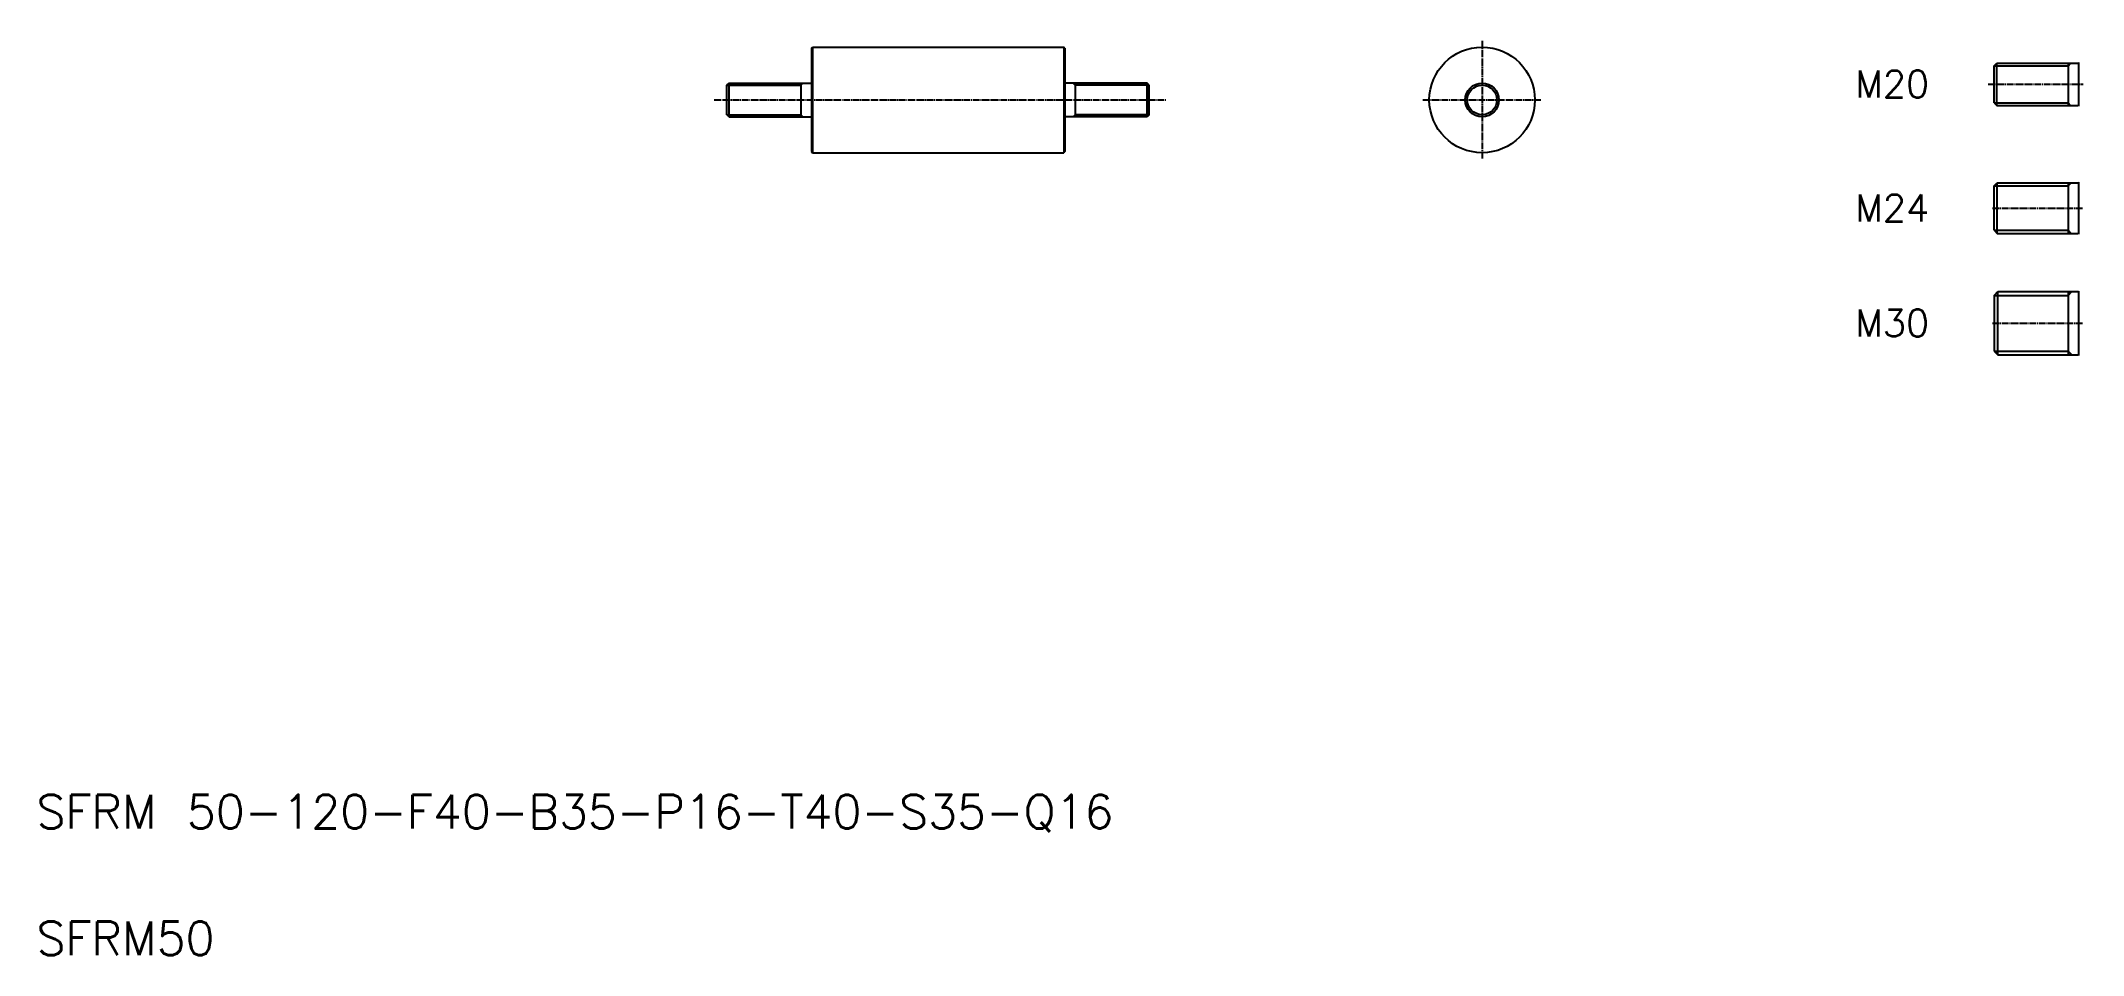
# Model space of a CAD drawing. Extents: x 42 to 1009, y 40 to 473.
import ezdxf

# ---------------------------------------------------------------- set-up
doc = ezdxf.new("R2010")
doc.units = 0
doc.header["$LTSCALE"] = 0.25
doc.linetypes.add('CENTER', pattern=[17.5, 13, -1.5, 1.5, -1.5])
doc.layers.get('0').update_dxf_attribs({"linetype": 'CONTINUOUS'})
doc.layers.add('CENTER', color=1, linetype='CENTER')
doc.styles.get("Standard").update_dxf_attribs({"font": 'txt', "bigfont": 'BIGFONT'})

msp = doc.modelspace()

# ---------------------------------------------------------------- linework, layer by layer
at = {"color": 7, "linetype": 'CONTINUOUS'}
for p, q in [((407, 469.68), (407.5, 470.18)), ((407, 469.68), (407, 420.68)), ((407.5, 470.18), (526.5, 470.18)), ((407.5, 470.18), (407.5, 420.18)), ((526.5, 470.18), (526.5, 420.18)), ((527, 469.68), (526.5, 470.18)), ((527, 469.68), (527, 420.68)), ((967.16, 461.35), (968.41, 462.6)), ((968.41, 442.6), (968.41, 462.6)), ((968.41, 462.6), (1006.86, 462.6)), ((367, 452.18), (368, 453.18)), ((368, 437.18), (368, 453.18)), ((368, 453.18), (406.8, 453.18)), ((566, 453.18), (527.2, 453.18)), ((567, 452.18), (566, 453.18)), ((566, 437.18), (566, 453.18)), ((367, 438.18), (368, 437.18)), ((368, 437.18), (406.8, 437.18)), ((566, 437.18), (527.2, 437.18)), ((567, 438.18), (566, 437.18)), ((967.16, 443.85), (968.41, 442.6)), ((968.41, 442.6), (1006.86, 442.6)), ((407, 420.68), (407.5, 420.18)), ((407.5, 420.18), (526.5, 420.18)), ((527, 420.68), (526.5, 420.18)), ((967.16, 404.42), (968.66, 405.92)), ((968.66, 381.92), (968.66, 405.92)), ((968.66, 405.92), (1006.86, 405.92)), ((967.16, 383.42), (968.66, 381.92)), ((968.66, 381.92), (1006.86, 381.92)), ((967.16, 352.6), (968.91, 354.35)), ((968.91, 354.35), (1006.86, 354.35)), ((968.91, 324.35), (968.91, 354.35)), ((967.16, 326.1), (968.91, 324.35)), ((968.91, 324.35), (1006.86, 324.35))]:
    msp.add_line(p, q, dxfattribs=at)
for p, q in [((527, 457.43), (527, 457.43)), ((967.16, 443.85), (967.16, 461.35)), ((367, 438.18), (367, 452.18)), ((527, 445.18), (527, 445.18)), ((567, 438.18), (567, 452.18)), ((967.16, 383.42), (967.16, 404.42)), ((967.16, 352.6), (967.16, 326.1))]:
    msp.add_line(p, q)
at = {"color": 3, "linetype": 'CONTINUOUS'}
for p, q in [((967.16, 461.35), (1002.16, 461.35)), ((1002.16, 461.35), (1003.41, 462.6)), ((367, 452.18), (402, 452.18)), ((402, 452.18), (403, 453.18)), ((532, 452.18), (531, 453.18)), ((567, 452.18), (532, 452.18)), ((367, 438.18), (402, 438.18)), ((402, 438.18), (403, 437.18)), ((532, 438.18), (531, 437.18)), ((567, 438.18), (532, 438.18)), ((967.16, 443.85), (1002.16, 443.85)), ((1002.16, 443.85), (1003.41, 442.6)), ((967.16, 404.42), (1002.16, 404.42)), ((1002.16, 404.42), (1003.66, 405.92)), ((967.16, 383.42), (1002.16, 383.42)), ((1002.16, 383.42), (1003.66, 381.92)), ((967.16, 352.6), (1002.16, 352.6)), ((1002.16, 352.6), (1003.91, 354.35)), ((967.16, 326.1), (1002.16, 326.1)), ((1002.16, 326.1), (1003.91, 324.35))]:
    msp.add_line(p, q, dxfattribs=at)
at = {"color": 7}
for p, q in [((1002.16, 462.6), (1002.16, 442.6)), ((1007.16, 462.9), (1007.16, 442.3)), ((402, 453.18), (402, 437.18)), ((532, 453.18), (532, 437.18)), ((1002.16, 405.92), (1002.16, 381.92)), ((1007.16, 406.22), (1007.16, 381.62)), ((1002.16, 354.35), (1002.16, 324.35)), ((1007.16, 354.65), (1007.16, 324.05))]:
    msp.add_line(p, q, dxfattribs=at)
at = {"color": 7, "linetype": 'CONTINUOUS'}
for radius in [25, 8]:
    msp.add_circle((724.66, 445.18), radius, dxfattribs=at)
at = {"color": 3, "linetype": 'CONTINUOUS'}
msp.add_circle((724.66, 445.18), 7, dxfattribs=at)
at = {"color": 7, "linetype": 'CONTINUOUS'}
for centre, radius, start, end in [((1006.86, 462.9), 0.3, 270, 0), ((406.8, 453.38), 0.2, 270, 360), ((527.2, 453.38), 0.2, 180, 270), ((406.8, 436.98), 0.2, 0, 90), ((527.2, 436.98), 0.2, 90, 180), ((1006.86, 442.3), 0.3, 0, 90), ((1006.86, 406.22), 0.3, 270, 0), ((1006.86, 381.62), 0.3, 0, 90), ((1006.86, 354.65), 0.3, 270, 0), ((1006.86, 324.05), 0.3, 0, 90)]:
    msp.add_arc(centre, radius, start, end, dxfattribs=at)
at = {"layer": 'CENTER', "color": 1, "linetype": 'CENTER'}
for p, q in [((724.66, 473.18), (724.66, 417.18)), ((360.9, 445.18), (575.2, 445.18)), ((696.66, 445.18), (752.66, 445.18)), ((964.39, 452.6), (1009.33, 452.6)), ((966.4, 393.92), (1009.33, 393.92)), ((966.4, 339.35), (1009.33, 339.35))]:
    msp.add_line(p, q, dxfattribs=at)

# ---------------------------------------------------------------- texts
for s, height, p in [('M20', 12.8, (901.3, 446.31)), ('M24', 12.8, (901.3, 387.63)), ('M30', 12.8, (901.3, 333.06)), ('SFRM 50-120-F40-B35-P16-T40-S35-Q16', 16, (40, 100)), ('SFRM50', 16, (40, 40))]:
    msp.add_text(s, height=height).set_placement(p)

doc.saveas('drawing.dxf')
